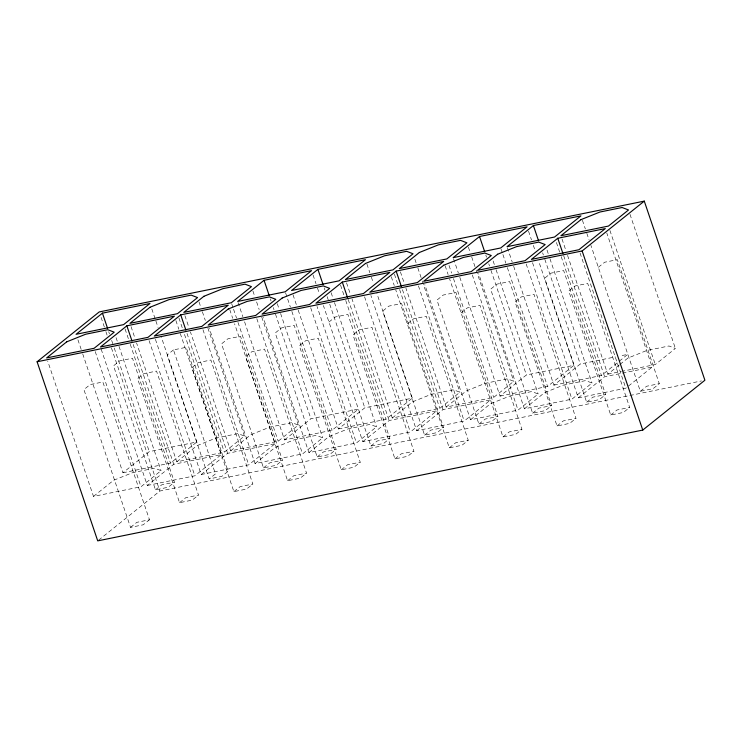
<?xml version="1.0" encoding="UTF-8"?>
<svg xmlns="http://www.w3.org/2000/svg" width="742" height="742" viewBox="0 0 742 742"><rect width="100%" height="100%" fill="white"/><g stroke="black" fill="none" stroke-linecap="round" stroke-linejoin="round"><path stroke-width="0.56" stroke-dasharray="3.71 2.78" d="M173.48 349.899L167.2 354.926L209.179 478.933L221.849 476.355L228.128 471.318L186.159 347.321L173.48 349.899L215.449 473.897L209.179 478.933M93.501 496.407L113.591 480.297L132.54 472.691L154.67 468.193L161.07 470.651L140.98 486.761L93.501 496.407L47.738 361.215M82.714 353.925L122.94 472.765L149.3 451.628L196.834 441.963L161.404 337.295M328.938 322.056L335.208 317.019L347.887 314.441L389.856 438.439L383.586 443.475L370.907 446.053L323.391 305.528M122.94 472.765L170.475 463.101L196.834 441.963M101.181 349.185L147.315 485.472L173.739 464.279L221.264 454.623L180.306 333.594M176.809 461.812L196.899 445.71L215.848 438.095L238.034 433.588L244.433 436.046L224.344 452.147L176.809 461.812L136.584 342.971M155.495 489.841L161.765 484.814L174.444 482.235L132.475 358.228L119.796 360.807L113.517 365.843L155.495 489.841L168.165 487.262L174.444 482.235M98.63 540.148L159.864 491.037L701.496 380.934M130.536 527.376L136.806 522.34L149.485 519.771L102.85 381.991L90.172 384.569L83.902 389.596L130.536 527.376L143.206 524.798L149.485 519.771M147.315 485.472L194.849 475.808L221.264 454.623M155.421 339.326L201.184 474.518L227.608 453.334L275.134 443.67L234.546 323.735M230.688 450.858L250.768 434.756L269.717 427.142L291.903 422.634L298.303 425.092L278.213 441.202L230.688 450.858L190.453 332.017M179.555 502.686L185.834 497.65L198.504 495.072L156.534 371.074L143.855 373.653L137.585 378.689L179.555 502.686L192.234 500.108L198.504 495.072M407.339 323.846L413.609 318.81L426.288 316.24L468.258 440.238L461.988 445.274L449.309 447.843L395.727 289.844M201.184 474.518L248.718 464.854L275.134 443.67M255.053 463.565L275.143 447.463L294.092 439.848L316.268 435.341L322.668 437.799L302.588 453.909L255.053 463.565L209.29 328.372M284.557 439.913L310.917 418.766L358.442 409.111L332.082 430.249L284.557 439.913L244.331 321.073M233.897 491.64L240.167 486.604L252.846 484.025L210.876 360.028L198.197 362.606L191.918 367.642L233.897 491.64L246.567 489.061L252.846 484.025M263.512 467.887L269.791 462.85L282.461 460.272L240.491 336.274L227.822 338.853L221.543 343.88L263.512 467.887L276.191 465.308L282.461 460.272M461.023 312.938L467.293 307.902L479.972 305.324L521.941 429.321L515.671 434.358L502.993 436.936L449.596 278.89M308.922 452.62L329.012 436.509L347.961 428.904L370.147 424.387L376.537 426.845L356.457 442.955L308.922 452.62L263.16 317.418M298.201 310.119L338.426 428.959L364.786 407.822L412.32 398.157L376.89 293.489M287.581 480.723L293.851 475.696L306.529 473.118L264.56 349.111L251.881 351.689L245.602 356.726L287.581 480.723L300.25 478.145L306.529 473.118M317.196 456.97L323.475 451.934L336.154 449.364L294.175 325.358L281.506 327.936L275.226 332.973L317.196 456.97L329.875 454.392L336.154 449.364M338.426 428.959L385.951 419.295L412.32 398.157M362.792 441.666L389.151 420.528L436.686 410.864L410.326 432.002L362.792 441.666L317.029 306.474M392.295 418.006L412.376 401.904L431.334 394.29L453.51 389.782L459.91 392.24L439.83 408.35L392.295 418.006L352.07 299.165M341.283 469.807L347.562 464.77L360.241 462.201L318.262 338.194L305.593 340.773L299.314 345.809L341.283 469.807L353.962 467.228L360.241 462.201M370.907 446.053L377.186 441.017L389.856 438.439M598.367 267.278L604.647 262.241L617.325 259.672L659.295 383.67L653.016 388.706L640.346 391.275L590.892 245.324M416.661 430.712L443.03 409.575L490.555 399.91L464.195 421.048L416.661 430.712L370.907 295.52M446.165 407.061L466.245 390.951L485.203 383.336L507.38 378.828L513.779 381.286L493.699 397.397L446.165 407.061L405.939 288.211M394.967 458.89L401.246 453.863L413.925 451.284L371.946 327.287L359.276 329.856L352.997 334.892L394.967 458.89L407.646 456.321L413.925 451.284M424.591 435.137L430.87 430.11L443.54 427.531L401.57 303.524L388.891 306.103L382.622 311.139L424.591 435.137L437.27 432.558L443.54 427.531M470.539 419.768L490.62 403.657L510.208 395.922L531.754 391.535L538.154 393.993L518.064 410.103L470.539 419.768L424.776 284.566M459.808 277.267L500.034 396.107L526.393 374.97L573.928 365.305L538.868 261.722M449.309 447.843L455.588 442.816L468.258 440.238M478.933 424.09L485.203 419.063L497.882 416.485L455.913 292.478L443.234 295.056L436.955 300.093L478.933 424.09L491.603 421.512L497.882 416.485M500.034 396.107L547.568 386.443L573.928 365.305M524.409 408.814L544.489 392.703L563.438 385.098L585.623 380.59L592.023 383.039L571.934 399.15L524.409 408.814L478.646 273.613M513.677 266.313L553.903 385.154L580.263 364.016L615.35 356.883M502.993 436.936L509.272 431.9L521.941 429.321M532.617 413.183L538.887 408.146L551.566 405.568L509.596 281.57L496.917 284.149L490.638 289.176L532.617 413.183L545.287 410.604L551.566 405.568M553.903 385.154L601.437 375.489L627.797 354.351L619.876 355.965M532.515 262.668L578.278 397.86L604.637 376.723L652.172 367.058L606.78 232.951M567.547 255.359L607.772 374.2L619.125 365.101M619.997 364.396L627.862 358.098L646.811 350.484L668.987 345.976L675.387 348.434L655.307 364.545L622.482 371.213M557.038 425.945L563.317 420.918L575.987 418.34L534.017 294.333L521.338 296.911L515.069 301.948L557.038 425.945L569.717 423.367L575.987 418.34M586.662 402.192L592.932 397.155L605.611 394.577L563.642 270.58L550.963 273.158L544.684 278.194L586.662 402.192L599.332 399.613L605.611 394.577M578.278 397.86L625.812 388.196L652.172 367.058M610.722 415.038L617.001 410.001L629.67 407.423L587.701 283.425L575.022 286.004L568.752 291.031L610.722 415.038L623.401 412.459L629.67 407.423M640.346 391.275L646.616 386.248L659.295 383.67M607.772 374.2L621.351 371.445M629.995 214.327L675.387 348.434M609.915 230.437L655.307 364.545M582.405 220.244L585.355 228.972M586.829 233.331L589.046 239.87M580.049 253.003L625.812 388.196M562.009 239.007L565.701 249.915M563.67 255.702L604.637 376.723M556.417 242.476L559.737 252.289M561.212 256.649L601.437 375.489M547.002 250.026L548.477 254.385M549.952 258.754L592.023 383.039M542.625 252.809L543.357 254.988M544.832 259.348L580.263 364.016M528.536 231.198L531.485 239.916M533.331 245.37L535.177 250.824M526.18 263.957L571.934 399.15M507.407 247.782L512.203 261.954M501.063 249.071L502.547 253.43M502.909 254.515L505.868 263.243M507.342 267.602L547.568 386.443M493.124 260.98L494.608 265.339M496.083 269.698L538.154 393.993M485.797 255.035L486.539 257.214M488.755 263.753L489.488 265.933M490.963 270.301L526.393 374.97M468.387 247.179L470.233 252.632M471.708 256.992L475.77 268.984M476.141 270.079L513.779 381.286M472.302 274.902L518.064 410.103M453.538 258.726L458.333 272.908M449.04 265.469L451.628 273.102M453.473 278.556L493.699 397.397M445.163 265.803L448.122 274.531M414.889 259.227L416.364 263.586M417.839 267.945L421.901 279.938M422.272 281.032L459.91 392.24M418.432 285.856L464.195 421.048M400.402 271.86L404.464 283.852M402.433 289.64L443.03 409.575M394.438 274.243L398.12 285.141M399.604 289.501L439.83 408.35M391.294 276.757L394.243 285.475M366.928 264.05L369.878 272.768M371.352 277.137L373.198 282.581M364.563 296.809L410.326 432.002M346.533 282.813L350.595 294.806M348.193 299.499L389.151 420.528M340.559 285.188L344.251 296.095M345.726 300.454L385.951 419.295M331.145 292.738L332.991 298.191M334.466 302.55L376.537 426.845M324.189 287.887L324.931 290.066M327.139 296.605L328.252 299.879M329.726 304.239L364.786 407.822M313.05 275.004L316.009 283.722M317.483 288.082L319.329 293.535M310.694 307.763L356.457 442.955M293.034 294.852L296.355 304.665M285.587 292.867L290.382 307.049M291.856 311.408L332.082 430.249M277.276 303.691L279.122 309.145M280.597 313.504L322.668 437.799M270.32 298.84L271.053 301.02M273.269 307.559L274.011 309.739M275.486 314.098L310.917 418.766M252.911 290.985L254.756 296.438M256.602 301.892L259.181 309.525M261.768 317.149L298.303 425.092M256.825 318.708L302.588 453.909M238.052 302.532L242.847 316.704M231.717 303.821L233.192 308.18M233.563 309.275L236.512 317.993M237.987 322.362L278.213 441.202M229.742 309.562L232.7 318.281M199.041 301.938L200.887 307.392M202.362 311.751L205.311 320.47M207.899 328.103L244.433 436.046M202.956 329.661L248.718 464.854M184.925 315.665L188.978 327.658M187.012 333.399L227.608 453.334M178.952 318.049L182.272 327.862M184.489 334.401L224.344 452.147M175.873 320.516L178.831 329.235M151.813 308.941L155.505 319.848M155.876 320.943L158.083 327.482M149.086 340.615L194.849 475.808M131.056 326.619L135.109 338.612M133.143 344.353L173.739 464.279M125.083 328.994L128.774 339.901M130.249 344.26L170.475 463.101M116.049 337.629L117.524 341.988M118.998 346.356L161.07 470.651M108.712 331.693L109.445 333.872M111.662 340.411L112.765 343.685M114.24 348.044L149.3 451.628M101.088 317.39L104.409 327.222M105.893 331.591L107.367 335.959M111.439 347.97L159.864 491.037M95.217 351.56L140.98 486.761M77.919 339.753L81.24 349.565"/><path stroke-width="1.11" d="M37.1 361.762L99.233 311.928L644.279 201.128L704.9 380.238L642.767 430.072L97.721 540.872L37.1 361.762L582.136 250.963L644.279 201.128M102.433 313.161L76.074 334.299L123.608 324.634L149.967 303.497L102.433 313.161L107.599 328.418M126.863 325.812L100.448 347.006L147.983 337.341L174.398 316.148L126.863 325.812L132.03 341.079M180.733 314.868L154.317 336.052L201.852 326.387L228.267 305.203L180.733 314.868L185.899 330.125M264.05 280.3L237.681 301.447L285.216 291.782L311.575 270.644L264.05 280.3L269.216 295.566M317.919 269.355L291.55 290.493L339.085 280.828L365.444 259.691L317.919 269.355L323.085 284.613M342.285 282.062L315.925 303.2L363.459 293.535L389.819 272.397L342.285 282.062L347.451 297.319M396.154 271.108L369.794 292.246L417.329 282.581L443.688 261.444L396.154 271.108L401.32 286.375M479.527 236.494L453.167 257.641L500.702 247.976L527.061 226.839L479.527 236.494L484.693 251.761M533.396 225.549L507.036 246.687L554.571 237.023L580.93 215.885L533.396 225.549L538.562 240.807M557.771 238.256L531.411 259.394L578.936 249.729L605.296 228.592L557.771 238.256L562.937 253.514M582.136 250.963L642.767 430.072M66.724 341.83L46.635 357.941L94.104 348.295L114.203 332.175L107.803 329.726L85.673 334.225L66.724 341.83M150.032 307.244L129.943 323.345L177.477 313.68L197.558 297.579L191.158 295.121L168.981 299.629L150.032 307.244M203.902 296.29L183.812 312.391L231.346 302.736L251.436 286.625L245.036 284.167L222.85 288.675L203.902 296.29M228.267 308.997L208.187 325.098L255.721 315.443L275.801 299.332L269.402 296.874L247.225 301.382L228.267 308.997M282.136 298.043L262.056 314.154L309.59 304.489L329.671 288.378L323.271 285.92L301.094 290.437L282.136 298.043M365.509 263.438L345.429 279.539L392.954 269.875L413.044 253.773L406.644 251.315L384.458 255.823L365.509 263.438M419.378 252.484L399.298 268.595L446.823 258.93L466.913 242.82L460.513 240.362L438.327 244.869L419.378 252.484M443.753 265.191L423.663 281.301L471.198 271.637L491.287 255.526L484.888 253.068L463.333 257.446L443.753 265.191M497.622 254.237L477.533 270.348L525.067 260.683L545.157 244.572L538.757 242.115L516.571 246.632L497.622 254.237M580.986 219.632L560.906 235.733L608.44 226.078L628.52 209.967L622.121 207.51L599.944 212.017L580.986 219.632"/></g></svg>
